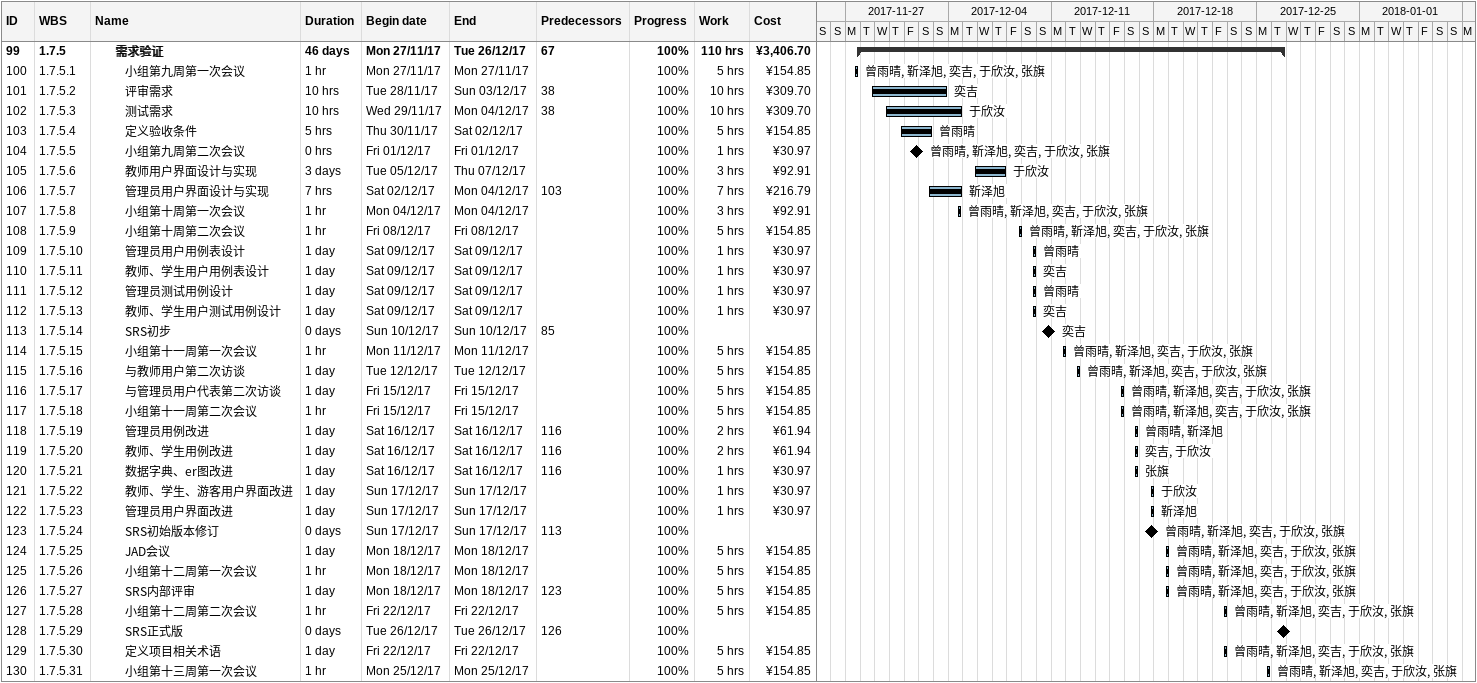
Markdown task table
| ID | WBS | Task | Duration | Start | Finish | Predecessors | Resources | % complete | Work (h) | Cost (¥) |
|---|---|---|---|---|---|---|---|---|---|---|
| 99 | 1.7.5 | **需求验证** | 46d | 2017-11-27 | 2017-12-26 | 67 |  | 100 | 110 | 3406.70 |
| 100 | 1.7.5.1 | 小组第九周第一次会议 | 1h | 2017-11-27 | 2017-11-27 |  | 曾雨晴, 靳泽旭, 奕吉, 于欣汝, 张旗 | 100 | 5 | 154.85 |
| 101 | 1.7.5.2 | 评审需求 | 10h | 2017-11-28 | 2017-12-03 | 38 | 奕吉 | 100 | 10 | 309.70 |
| 102 | 1.7.5.3 | 测试需求 | 10h | 2017-11-29 | 2017-12-04 | 38 | 于欣汝 | 100 | 10 | 309.70 |
| 103 | 1.7.5.4 | 定义验收条件 | 5h | 2017-11-30 | 2017-12-02 |  | 曾雨晴 | 100 | 5 | 154.85 |
| 104 | 1.7.5.5 | 小组第九周第二次会议 | 0h | 2017-12-01 | 2017-12-01 |  | 曾雨晴, 靳泽旭, 奕吉, 于欣汝, 张旗 | 100 | 1 | 30.97 |
| 105 | 1.7.5.6 | 教师用户界面设计与实现 | 3d | 2017-12-05 | 2017-12-07 |  | 于欣汝 | 100 | 3 | 92.91 |
| 106 | 1.7.5.7 | 管理员用户界面设计与实现 | 7h | 2017-12-02 | 2017-12-04 | 103 | 靳泽旭 | 100 | 7 | 216.79 |
| 107 | 1.7.5.8 | 小组第十周第一次会议 | 1h | 2017-12-04 | 2017-12-04 |  | 曾雨晴, 靳泽旭, 奕吉, 于欣汝, 张旗 | 100 | 3 | 92.91 |
| 108 | 1.7.5.9 | 小组第十周第二次会议 | 1h | 2017-12-08 | 2017-12-08 |  | 曾雨晴, 靳泽旭, 奕吉, 于欣汝, 张旗 | 100 | 5 | 154.85 |
| 109 | 1.7.5.10 | 管理员用户用例表设计 | 1d | 2017-12-09 | 2017-12-09 |  | 曾雨晴 | 100 | 1 | 30.97 |
| 110 | 1.7.5.11 | 教师、学生用户用例表设计 | 1d | 2017-12-09 | 2017-12-09 |  | 奕吉 | 100 | 1 | 30.97 |
| 111 | 1.7.5.12 | 管理员测试用例设计 | 1d | 2017-12-09 | 2017-12-09 |  | 曾雨晴 | 100 | 1 | 30.97 |
| 112 | 1.7.5.13 | 教师、学生用户测试用例设计 | 1d | 2017-12-09 | 2017-12-09 |  | 奕吉 | 100 | 1 | 30.97 |
| 113 | 1.7.5.14 | SRS初步 | 0d | 2017-12-10 | 2017-12-10 | 85 | 奕吉 | 100 |  |  |
| 114 | 1.7.5.15 | 小组第十一周第一次会议 | 1h | 2017-12-11 | 2017-12-11 |  | 曾雨晴, 靳泽旭, 奕吉, 于欣汝, 张旗 | 100 | 5 | 154.85 |
| 115 | 1.7.5.16 | 与教师用户第二次访谈 | 1d | 2017-12-12 | 2017-12-12 |  | 曾雨晴, 靳泽旭, 奕吉, 于欣汝, 张旗 | 100 | 5 | 154.85 |
| 116 | 1.7.5.17 | 与管理员用户代表第二次访谈 | 1d | 2017-12-15 | 2017-12-15 |  | 曾雨晴, 靳泽旭, 奕吉, 于欣汝, 张旗 | 100 | 5 | 154.85 |
| 117 | 1.7.5.18 | 小组第十一周第二次会议 | 1h | 2017-12-15 | 2017-12-15 |  | 曾雨晴, 靳泽旭, 奕吉, 于欣汝, 张旗 | 100 | 5 | 154.85 |
| 118 | 1.7.5.19 | 管理员用例改进 | 1d | 2017-12-16 | 2017-12-16 | 116 | 曾雨晴, 靳泽旭 | 100 | 2 | 61.94 |
| 119 | 1.7.5.20 | 教师、学生用例改进 | 1d | 2017-12-16 | 2017-12-16 | 116 | 奕吉, 于欣汝 | 100 | 2 | 61.94 |
| 120 | 1.7.5.21 | 数据字典、er图改进 | 1d | 2017-12-16 | 2017-12-16 | 116 | 张旗 | 100 | 1 | 30.97 |
| 121 | 1.7.5.22 | 教师、学生、游客用户界面改进 | 1d | 2017-12-17 | 2017-12-17 |  | 于欣汝 | 100 | 1 | 30.97 |
| 122 | 1.7.5.23 | 管理员用户界面改进 | 1d | 2017-12-17 | 2017-12-17 |  | 靳泽旭 | 100 | 1 | 30.97 |
| 123 | 1.7.5.24 | SRS初始版本修订 | 0d | 2017-12-17 | 2017-12-17 | 113 | 曾雨晴, 靳泽旭, 奕吉, 于欣汝, 张旗 | 100 |  |  |
| 124 | 1.7.5.25 | JAD会议 | 1d | 2017-12-18 | 2017-12-18 |  | 曾雨晴, 靳泽旭, 奕吉, 于欣汝, 张旗 | 100 | 5 | 154.85 |
| 125 | 1.7.5.26 | 小组第十二周第一次会议 | 1h | 2017-12-18 | 2017-12-18 |  | 曾雨晴, 靳泽旭, 奕吉, 于欣汝, 张旗 | 100 | 5 | 154.85 |
| 126 | 1.7.5.27 | SRS内部评审 | 1d | 2017-12-18 | 2017-12-18 | 123 | 曾雨晴, 靳泽旭, 奕吉, 于欣汝, 张旗 | 100 | 5 | 154.85 |
| 127 | 1.7.5.28 | 小组第十二周第二次会议 | 1h | 2017-12-22 | 2017-12-22 |  | 曾雨晴, 靳泽旭, 奕吉, 于欣汝, 张旗 | 100 | 5 | 154.85 |
| 128 | 1.7.5.29 | SRS正式版 | 0d | 2017-12-26 | 2017-12-26 | 126 |  | 100 |  |  |
| 129 | 1.7.5.30 | 定义项目相关术语 | 1d | 2017-12-22 | 2017-12-22 |  | 曾雨晴, 靳泽旭, 奕吉, 于欣汝, 张旗 | 100 | 5 | 154.85 |
| 130 | 1.7.5.31 | 小组第十三周第一次会议 | 1h | 2017-12-25 | 2017-12-25 |  | 曾雨晴, 靳泽旭, 奕吉, 于欣汝, 张旗 | 100 | 5 | 154.85 |
